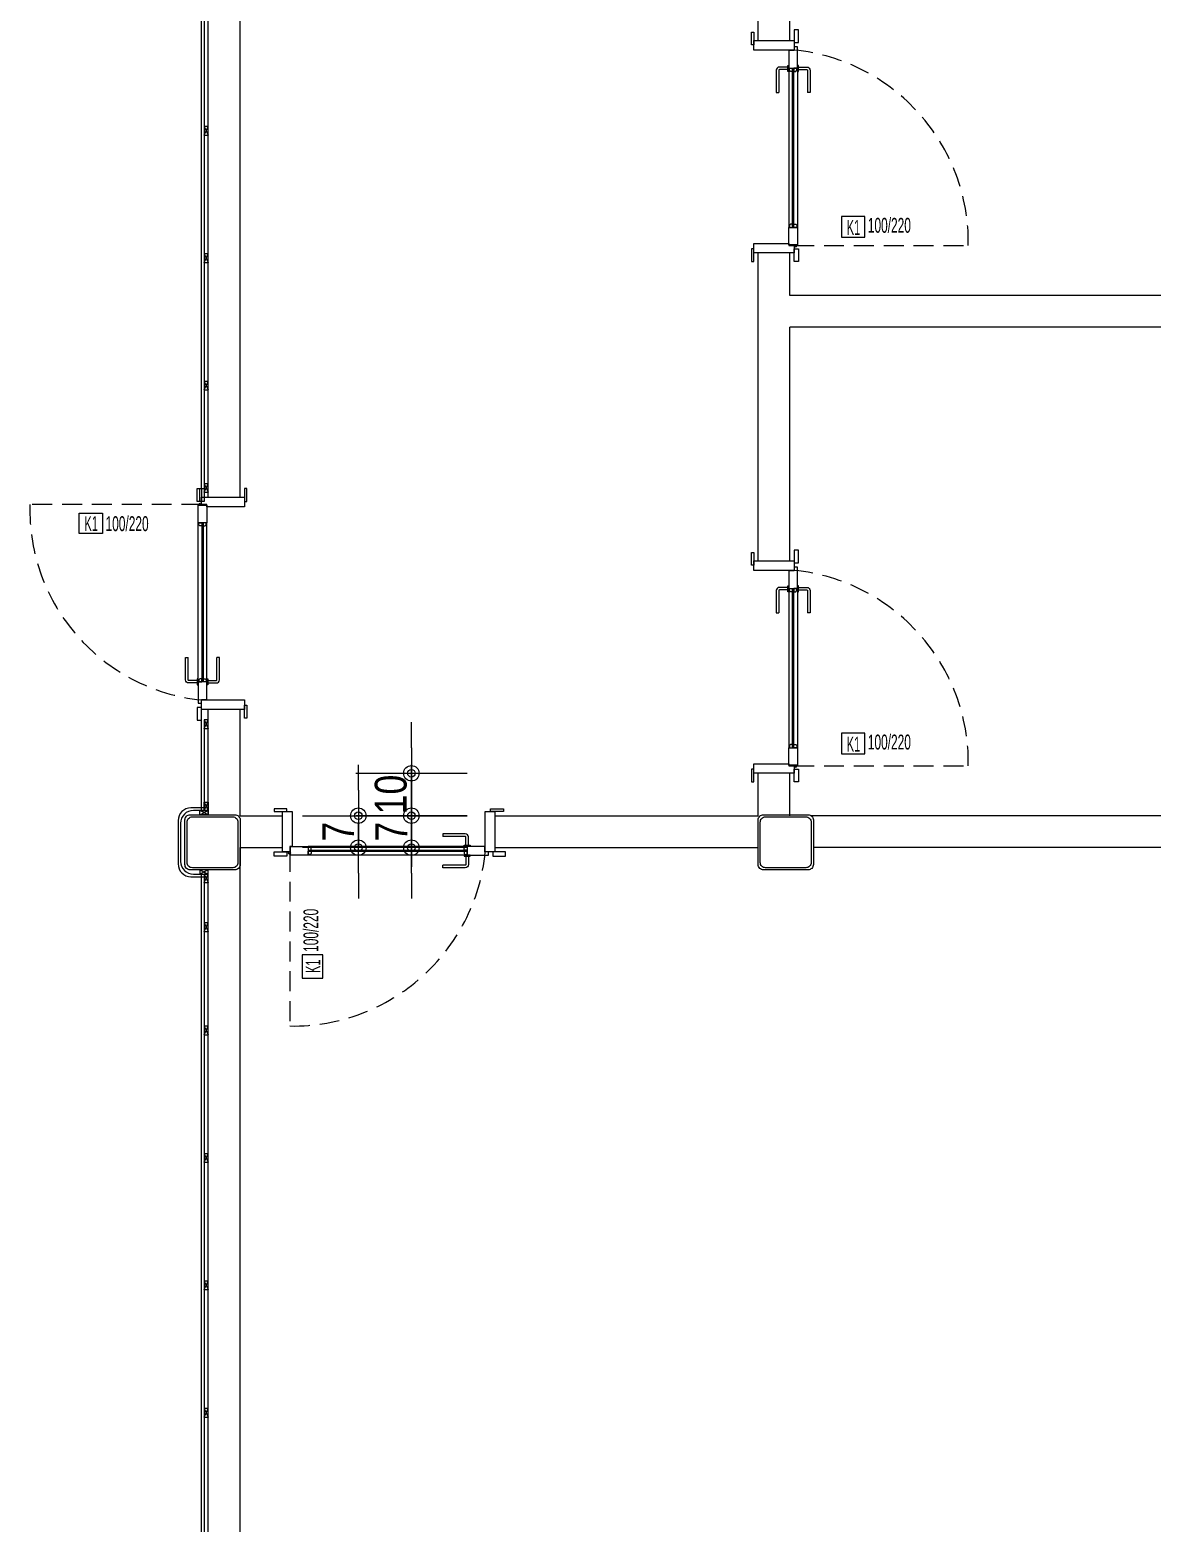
# Model space of a CAD drawing. Header units: centimetres. Extents: x 681015 to 688218, y 3995806 to 4004619.
# Drawn here: x 683858 to 684387, y 3998457 to 3999160 of the extents above; entities that cross this region are included whole.
import ezdxf
from ezdxf.enums import TextEntityAlignment as Align

# ---------------------------------------------------------------- set-up
doc = ezdxf.new("R2010")
doc.units = ezdxf.units.CM
doc.header["$LTSCALE"] = 100
doc.header["$MEASUREMENT"] = 0
doc.header["$PDMODE"] = 3
doc.linetypes.add('DUZ', pattern=[500, 500])
doc.linetypes.add('HIDDEN2', pattern=[0.1875, 0.125, -0.0625])
doc.layers.get('0').update_dxf_attribs({"linetype": 'DUZ'})
for name, color, linetype in [('BA', 6, 'Continuous'), ('DIM-IC', 10, 'Continuous'), ('DUV', 4, 'Continuous'), ('kapi', 2, 'Continuous'), ('NOTASYON', 7, 'Continuous')]:
    doc.layers.add(name, color=color, linetype=linetype)
for name, color, linetype, lineweight in [('DOGALGAZ', 130, 'Continuous', 0), ('no3_alçıpan kesit', 14, 'Continuous', 20), ('no3_kutuprofil kesit', 74, 'Continuous', 18)]:
    doc.layers.add(name, color=color, linetype=linetype, lineweight=lineweight)
doc.styles.add('OL', font='arial.ttf', dxfattribs={"width": 0.8, "height": 15})
doc.styles.add('SIMPLEX', font='turkce.shx', dxfattribs={"width": 0.65, "height": 10})
doc.dimstyles.new('ahmet 50', dxfattribs={"dimtxt": 25, "dimasz": 12, "dimexe": 0.18, "dimexo": 0.06, "dimgap": 2, "dimtad": 1, "dimdec": 0, "dimlfac": 0.5, "dimrnd": 1, "dimzin": 9, "dimdsep": 46, "dimtxsty": 'OL', "dimblk": 'DIMDOT2', "dimcen": 0.09, "dimse1": 1, "dimse2": 1, "dimclrd": 256, "dimclre": 256, "dimadec": 0, "dimazin": 0, "dimtfac": 1, "dimtdec": 0, "dimtix": 1, "dimtmove": 2, "dimatfit": 3, "dimldrblk": 'DIMDOT2', "dimfxl": 1, "dimtolj": 1, "dimarcsym": 0})

# ---------------------------------------------------------------- blocks, each defined once
blk = doc.blocks.new('NOT-1')
at = {"layer": 'NOTASYON'}
blk.add_lwpolyline([(15.7, 13.8), (15.7, 0), (0, 0), (0, 13.8)], close=True, dxfattribs=at)
at = {"layer": 'NOTASYON', "style": 'SIMPLEX', "width": 0.55}
for tag, p in [('ISIM', (1.8, -1.4)), ('BOYUT', (17.7, -1.4))]:
    blk.add_attdef(tag, text='', height=10, dxfattribs=at).set_placement(p, align=Align.BOTTOM_LEFT)
blk = doc.blocks.new('DIMDOT2')
at = {"color": 0, "linetype": 'ByBlock'}
blk.add_line((0, -2.1875), (0, 2.1875), dxfattribs=at)
blk.add_line((-1, 0), (1, 0))
for radius in [0.3038, 0.1511]:
    blk.add_circle((0, 0), radius)
blk = doc.blocks.new('*D5607')
at = {"layer": 'DEFPOINTS', "color": 0, "transparency": 16777216}
for p in [(683967.04, 3998789.71), (683967.04, 3998774.71), (684012.73, 3998774.71)]:
    blk.add_point(p, dxfattribs=at)
at = {"layer": 'DIM-IC', "lineweight": -2, "transparency": 16777216}
for p, q in [((684012.73, 3998801.71), (684012.73, 3998813.71)), ((684012.73, 3998789.71), (684012.73, 3998774.71)), ((684012.73, 3998762.71), (684012.73, 3998750.71))]:
    blk.add_line(p, q, dxfattribs=at)
at = {"layer": 'DIM-IC', "lineweight": -2, "transparency": 16777216, "xscale": 12, "yscale": 12, "zscale": 12}
for p, rotation in [((684012.73, 3998789.71), 270), ((684012.73, 3998774.71), 90)]:
    blk.add_blockref('DIMDOT2', p, dxfattribs=dict(at, rotation=rotation))
at = {"layer": 'DIM-IC', "color": 0, "transparency": 16777216, "insert": (684003.23, 3998782.21), "char_height": 15, "attachment_point": 5, "rotation": 90, "style": 'OL'}
blk.add_mtext('\\A1;7', dxfattribs=at)
blk = doc.blocks.new('*D5603')
at = {"layer": 'DEFPOINTS', "color": 0, "transparency": 16777216}
for p in [(684037.73, 3998789.71), (684043.96, 3998789.71), (684043.96, 3998774.71)]:
    blk.add_point(p, dxfattribs=at)
at = {"layer": 'DIM-IC', "lineweight": -2, "transparency": 16777216}
for p, q in [((684037.73, 3998801.71), (684037.73, 3998813.71)), ((684037.73, 3998774.71), (684037.73, 3998789.71)), ((684037.73, 3998762.71), (684037.73, 3998750.71))]:
    blk.add_line(p, q, dxfattribs=at)
at = {"layer": 'DIM-IC', "lineweight": -2, "transparency": 16777216, "xscale": 12, "yscale": 12, "zscale": 12}
for p, rotation in [((684037.73, 3998789.71), 270), ((684037.73, 3998774.71), 90)]:
    blk.add_blockref('DIMDOT2', p, dxfattribs=dict(at, rotation=rotation))
at = {"layer": 'DIM-IC', "color": 0, "transparency": 16777216, "insert": (684028.23, 3998782.21), "char_height": 15, "attachment_point": 5, "rotation": 90, "style": 'OL'}
blk.add_mtext('\\A1;7', dxfattribs=at)
blk = doc.blocks.new('*D5604')
at = {"layer": 'DEFPOINTS', "color": 0, "transparency": 16777216}
for p in [(684037.73, 3998809.71), (684208.54, 3998809.71), (684043.96, 3998789.71)]:
    blk.add_point(p, dxfattribs=at)
at = {"layer": 'DIM-IC', "lineweight": -2, "transparency": 16777216}
for p, q in [((684037.73, 3998821.71), (684037.73, 3998833.71)), ((684037.73, 3998789.71), (684037.73, 3998809.71)), ((684037.73, 3998777.71), (684037.73, 3998765.71))]:
    blk.add_line(p, q, dxfattribs=at)
at = {"layer": 'DIM-IC', "lineweight": -2, "transparency": 16777216, "xscale": 12, "yscale": 12, "zscale": 12}
for p, rotation in [((684037.73, 3998809.71), 270), ((684037.73, 3998789.71), 90)]:
    blk.add_blockref('DIMDOT2', p, dxfattribs=dict(at, rotation=rotation))
at = {"layer": 'DIM-IC', "color": 0, "transparency": 16777216, "insert": (684028.07, 3998799.71), "char_height": 15, "attachment_point": 5, "rotation": 90, "style": 'OL'}
blk.add_mtext('\\A1;10', dxfattribs=at)

msp = doc.modelspace()

# ---------------------------------------------------------------- linework, layer by layer
at = {"layer": 'BA'}
for points in [[(683933.54, 3998790.21), (683954.54, 3998790.21, -0.414214), (683957.04, 3998787.71), (683957.04, 3998766.71, -0.414214), (683954.54, 3998764.21), (683933.54, 3998764.21, -0.414214), (683931.04, 3998766.71), (683931.04, 3998787.71, -0.414214)], [(683934.54, 3998789.2), (683953.54, 3998789.2, -0.414214), (683956.04, 3998786.7), (683956.04, 3998767.71, -0.414214), (683953.54, 3998765.21), (683934.54, 3998765.21, -0.414214), (683932.04, 3998767.71), (683932.04, 3998786.7, -0.414214)], [(684203.54, 3998790.21), (684224.54, 3998790.21, -0.414214), (684227.04, 3998787.71), (684227.04, 3998766.71, -0.414214), (684224.54, 3998764.21), (684203.54, 3998764.21, -0.414214), (684201.04, 3998766.71), (684201.04, 3998787.71, -0.414214)], [(684204.54, 3998789.2), (684223.54, 3998789.2, -0.414214), (684226.04, 3998786.7), (684226.04, 3998767.71, -0.414214), (684223.54, 3998765.21), (684204.54, 3998765.21, -0.414214), (684202.04, 3998767.71), (684202.04, 3998786.7, -0.414214)]]:
    msp.add_lwpolyline(points, format="xyb", close=True, dxfattribs=at)
at = {"layer": 'DOGALGAZ'}
for p, q in [((683957.04, 3998939.71), (683957.04, 4001284.71)), ((683942.04, 3998939.71), (683942.04, 3999402.21)), ((684201.04, 3999154.71), (684201.04, 3999289.71)), ((684216.04, 3999154.71), (684216.04, 3999254.71)), ((684201.04, 3998909.71), (684201.04, 3999054.71)), ((684216.04, 3999034.71), (684216.04, 3999054.71)), ((684929.04, 3999034.71), (684216.04, 3999034.71)), ((684929.04, 3999019.71), (684216.04, 3999019.71)), ((684216.04, 3998909.71), (684216.04, 3999019.71)), ((683942.04, 3998790.21), (683942.04, 3998839.71)), ((683957.04, 3998789.71), (683957.04, 3998839.71)), ((684201.04, 3998789.71), (684201.04, 3998809.71)), ((684216.04, 3998789.71), (684216.04, 3998809.71)), ((683957.04, 3998789.71), (683977.04, 3998789.71)), ((684077.04, 3998789.71), (684201.04, 3998789.71)), ((684929.04, 3998789.71), (684226.04, 3998789.71)), ((683957.04, 3998774.71), (683977.04, 3998774.71)), ((683957.04, 3998227.71), (683957.04, 3998774.71)), ((684077.04, 3998774.71), (684201.04, 3998774.71)), ((684644.04, 3998774.71), (684227.04, 3998774.71)), ((683942.04, 3998207.71), (683942.04, 3998764.21))]:
    msp.add_line(p, q, dxfattribs=at)
at = {"layer": 'DUV', "lineweight": -2}
for p, q in [((684201.04, 3999154.71), (684216.04, 3999154.71)), ((684216.04, 3999054.71), (684201.04, 3999054.71)), ((683940.84, 3998939.71), (683957.04, 3998939.71)), ((684201.04, 3998909.71), (684216.04, 3998909.71)), ((683957.04, 3998839.71), (683940.84, 3998839.71)), ((684216.04, 3998809.71), (684201.04, 3998809.71)), ((683977.04, 3998774.71), (683977.04, 3998789.71)), ((684077.04, 3998789.71), (684077.04, 3998774.71))]:
    msp.add_line(p, q, dxfattribs=at)
at = {"layer": 'kapi'}
for points in [[(684199.04, 3999152.71), (684197.84, 3999152.71), (684197.84, 3999158.71), (684199.04, 3999158.71)], [(684218.04, 3999153.71), (684220.04, 3999153.71), (684220.04, 3999159.71), (684218.04, 3999159.71)], [(684199.04, 3999154.71), (684218.04, 3999154.71), (684218.04, 3999150.21), (684199.04, 3999150.21)], [(684215.54, 3999149.96), (684215.54, 3999141.71), (684219.54, 3999141.71), (684219.54, 3999151.71), (684218.04, 3999151.71), (684218.04, 3999149.96), (684215.54, 3999149.96)], [(684215.54, 3999140.18), (684214.96, 3999140.18), (684214.96, 3999143.03), (684215.54, 3999143.03)], [(684219.54, 3999140.18), (684220.11, 3999140.18), (684220.11, 3999143.03), (684219.54, 3999143.03)], [(684215.79, 3999141.71), (684217.29, 3999141.71), (684217.29, 3999140.21), (684216.29, 3999140.21), (684215.79, 3999140.71)], [(684219.29, 3999141.71), (684217.79, 3999141.71), (684217.79, 3999140.21), (684218.79, 3999140.21), (684219.29, 3999140.71)], [(684215.54, 3999066.71), (684219.54, 3999066.71), (684219.54, 3999058.46), (684215.54, 3999058.46)], [(684215.79, 3999066.71), (684217.29, 3999066.71), (684217.29, 3999068.21), (684216.29, 3999068.21), (684215.79, 3999067.71)], [(684219.29, 3999066.71), (684217.79, 3999066.71), (684217.79, 3999068.21), (684218.79, 3999068.21), (684219.29, 3999067.71)], [(684218.04, 3999058.21), (684218.04, 3999054.71), (684199.04, 3999054.71), (684199.04, 3999059.21), (684215.54, 3999059.21), (684215.54, 3999058.21)], [(684199.04, 3999056.71), (684197.84, 3999056.71), (684197.84, 3999050.71), (684199.04, 3999050.71)], [(684218.04, 3999056.71), (684220.04, 3999056.71), (684220.04, 3999050.71), (684218.04, 3999050.71)], [(683938.84, 3998937.71), (683936.84, 3998937.71), (683936.84, 3998943.71), (683938.84, 3998943.71)], [(683940.04, 3998937.71), (683938.04, 3998937.71), (683938.04, 3998943.71), (683940.04, 3998943.71)], [(683938.84, 3998936.2), (683938.84, 3998939.71), (683959.04, 3998939.71), (683959.04, 3998935.21), (683941.34, 3998935.21), (683941.34, 3998936.2)], [(683959.04, 3998937.71), (683960.24, 3998937.71), (683960.24, 3998943.71), (683959.04, 3998943.71)], [(683941.34, 3998927.7), (683937.34, 3998927.7), (683937.34, 3998935.95), (683941.34, 3998935.95)], [(683937.59, 3998927.7), (683939.09, 3998927.7), (683939.09, 3998926.2), (683938.09, 3998926.2), (683937.59, 3998926.7)], [(683941.09, 3998927.7), (683939.59, 3998927.7), (683939.59, 3998926.2), (683940.59, 3998926.2), (683941.09, 3998926.7)], [(684199.04, 3998907.71), (684197.84, 3998907.71), (684197.84, 3998913.71), (684199.04, 3998913.71)], [(684218.04, 3998908.71), (684220.04, 3998908.71), (684220.04, 3998914.71), (684218.04, 3998914.71)], [(684199.04, 3998909.71), (684218.04, 3998909.71), (684218.04, 3998905.21), (684199.04, 3998905.21)], [(684215.54, 3998904.96), (684215.54, 3998896.71), (684219.54, 3998896.71), (684219.54, 3998906.71), (684218.04, 3998906.71), (684218.04, 3998904.96), (684215.54, 3998904.96)], [(684215.54, 3998895.18), (684214.96, 3998895.18), (684214.96, 3998898.03), (684215.54, 3998898.03)], [(684215.79, 3998896.71), (684217.29, 3998896.71), (684217.29, 3998895.21), (684216.29, 3998895.21), (684215.79, 3998895.71)], [(684219.29, 3998896.71), (684217.79, 3998896.71), (684217.79, 3998895.21), (684218.79, 3998895.21), (684219.29, 3998895.71)], [(684219.54, 3998895.18), (684220.11, 3998895.18), (684220.11, 3998898.03), (684219.54, 3998898.03)], [(683937.34, 3998854.23), (683936.76, 3998854.23), (683936.76, 3998851.38), (683937.34, 3998851.38)], [(683941.34, 3998844.46), (683941.34, 3998852.71), (683937.34, 3998852.71), (683937.34, 3998842.71), (683938.84, 3998842.71), (683938.84, 3998844.46), (683941.34, 3998844.46)], [(683937.59, 3998852.71), (683939.09, 3998852.71), (683939.09, 3998854.21), (683938.09, 3998854.21), (683937.59, 3998853.71)], [(683941.09, 3998852.71), (683939.59, 3998852.71), (683939.59, 3998854.21), (683940.59, 3998854.21), (683941.09, 3998853.71)], [(683941.34, 3998854.23), (683941.91, 3998854.23), (683941.91, 3998851.38), (683941.34, 3998851.38)], [(683938.84, 3998840.71), (683936.84, 3998840.71), (683936.84, 3998834.71), (683938.84, 3998834.71)], [(683959.04, 3998839.71), (683938.84, 3998839.71), (683938.84, 3998844.21), (683959.04, 3998844.21)], [(683959.04, 3998841.71), (683960.24, 3998841.71), (683960.24, 3998835.71), (683959.04, 3998835.71)], [(684215.54, 3998821.71), (684219.54, 3998821.71), (684219.54, 3998813.46), (684215.54, 3998813.46)], [(684215.79, 3998821.71), (684217.29, 3998821.71), (684217.29, 3998823.21), (684216.29, 3998823.21), (684215.79, 3998822.71)], [(684219.29, 3998821.71), (684217.79, 3998821.71), (684217.79, 3998823.21), (684218.79, 3998823.21), (684219.29, 3998822.71)], [(684218.04, 3998813.21), (684218.04, 3998809.71), (684199.04, 3998809.71), (684199.04, 3998814.21), (684215.54, 3998814.21), (684215.54, 3998813.21)], [(684199.04, 3998811.71), (684197.84, 3998811.71), (684197.84, 3998805.71), (684199.04, 3998805.71)], [(684218.04, 3998811.71), (684220.04, 3998811.71), (684220.04, 3998805.71), (684218.04, 3998805.71)], [(683979.04, 3998791.71), (683979.04, 3998792.91), (683973.04, 3998792.91), (683973.04, 3998791.71)], [(683980.54, 3998772.71), (683977.04, 3998772.71), (683977.04, 3998791.71), (683981.54, 3998791.71), (683981.54, 3998775.21), (683980.54, 3998775.21)], [(684077.04, 3998791.71), (684077.04, 3998772.71), (684072.54, 3998772.71), (684072.54, 3998791.71)], [(684075.04, 3998791.71), (684075.04, 3998792.91), (684081.04, 3998792.91), (684081.04, 3998791.71)], [(683979.04, 3998772.71), (683979.04, 3998770.71), (683973.04, 3998770.71), (683973.04, 3998772.71)], [(683989.04, 3998775.21), (683989.04, 3998771.21), (683980.79, 3998771.21), (683980.79, 3998775.21)], [(683989.04, 3998774.96), (683989.04, 3998773.46), (683990.54, 3998773.46), (683990.54, 3998774.46), (683990.04, 3998774.96)], [(683989.04, 3998771.46), (683989.04, 3998772.96), (683990.54, 3998772.96), (683990.54, 3998771.96), (683990.04, 3998771.46)], [(684062.51, 3998775.21), (684062.51, 3998775.78), (684065.36, 3998775.78), (684065.36, 3998775.21)], [(684062.51, 3998771.21), (684062.51, 3998770.63), (684065.36, 3998770.63), (684065.36, 3998771.21)], [(684064.04, 3998774.96), (684064.04, 3998773.46), (684062.54, 3998773.46), (684062.54, 3998774.46), (684063.04, 3998774.96)], [(684064.04, 3998771.46), (684064.04, 3998772.96), (684062.54, 3998772.96), (684062.54, 3998771.96), (684063.04, 3998771.46)], [(684072.29, 3998775.21), (684064.04, 3998775.21), (684064.04, 3998771.21), (684074.04, 3998771.21), (684074.04, 3998772.71), (684072.29, 3998772.71), (684072.29, 3998775.21)], [(684076.04, 3998772.71), (684076.04, 3998770.71), (684082.04, 3998770.71), (684082.04, 3998772.71)]]:
    msp.add_lwpolyline(points, close=True, dxfattribs=at)
at = {"layer": 'kapi', "linetype": 'HIDDEN2', "ltscale": 0.75}
for points in [[(684218.04, 3999058.21), (684300.03, 3999058.21, 0.389764), (684218.04, 3999150.21)], [(683938.84, 3998936.2), (683858.04, 3998936.2, 0.392295), (683938.84, 3998844.21)], [(684218.04, 3998813.21), (684300.03, 3998813.21, 0.389764), (684218.04, 3998905.21)], [(683980.54, 3998772.71), (683980.54, 3998690.71, 0.389764), (684072.54, 3998772.71)]]:
    msp.add_lwpolyline(points, format="xyb", dxfattribs=at)
at = {"layer": 'kapi'}
for points in [[(684214.96, 3999142.21), (684211.04, 3999142.21, 0.414214), (684209.54, 3999140.71), (684209.54, 3999130.21), (684210.74, 3999130.21)], [(684214.96, 3999141.01), (684211.04, 3999141.01, 0.414214), (684210.74, 3999140.71), (684210.74, 3999130.21)], [(684220.11, 3999142.21), (684224.04, 3999142.21, -0.414214), (684225.54, 3999140.71), (684225.54, 3999130.21), (684224.34, 3999130.21)], [(684220.11, 3999141.01), (684224.04, 3999141.01, -0.414214), (684224.34, 3999140.71), (684224.34, 3999130.21)], [(684214.96, 3998897.21), (684211.04, 3998897.21, 0.414214), (684209.54, 3998895.71), (684209.54, 3998885.21), (684210.74, 3998885.21)], [(684220.11, 3998897.21), (684224.04, 3998897.21, -0.414214), (684225.54, 3998895.71), (684225.54, 3998885.21), (684224.34, 3998885.21)], [(684214.96, 3998896.01), (684211.04, 3998896.01, 0.414214), (684210.74, 3998895.71), (684210.74, 3998885.21)], [(684220.11, 3998896.01), (684224.04, 3998896.01, -0.414214), (684224.34, 3998895.71), (684224.34, 3998885.21)], [(683936.76, 3998852.21), (683932.84, 3998852.21, -0.414214), (683931.34, 3998853.71), (683931.34, 3998864.21), (683932.54, 3998864.21)], [(683936.76, 3998853.41), (683932.84, 3998853.41, -0.414214), (683932.54, 3998853.71), (683932.54, 3998864.21)], [(683941.91, 3998852.21), (683945.84, 3998852.21, 0.414214), (683947.34, 3998853.71), (683947.34, 3998864.21), (683946.14, 3998864.21)], [(683941.91, 3998853.41), (683945.84, 3998853.41, 0.414214), (683946.14, 3998853.71), (683946.14, 3998864.21)], [(684064.54, 3998775.78), (684064.54, 3998779.71, 0.414214), (684063.04, 3998781.21), (684052.54, 3998781.21), (684052.54, 3998780.01)], [(684063.34, 3998775.78), (684063.34, 3998779.71, 0.414214), (684063.04, 3998780.01), (684052.54, 3998780.01)], [(684063.34, 3998770.63), (684063.34, 3998766.71, -0.414214), (684063.04, 3998766.41), (684052.54, 3998766.41)], [(684064.54, 3998770.63), (684064.54, 3998766.71, -0.414214), (684063.04, 3998765.21), (684052.54, 3998765.21), (684052.54, 3998766.41)]]:
    msp.add_lwpolyline(points, format="xyb", dxfattribs=at)
for points in [[(684215.54, 3999141.71), (684215.54, 3999066.71)], [(684217.29, 3999066.71), (684217.29, 3999141.71)], [(684217.79, 3999066.71), (684217.79, 3999141.71)], [(684219.54, 3999141.71), (684219.54, 3999066.71)], [(683937.34, 3998852.71), (683937.34, 3998927.7)], [(683939.09, 3998927.7), (683939.09, 3998852.71)], [(683939.59, 3998927.7), (683939.59, 3998852.71)], [(683941.34, 3998852.71), (683941.34, 3998927.7)], [(684215.54, 3998896.71), (684215.54, 3998821.71)], [(684217.29, 3998821.71), (684217.29, 3998896.71)], [(684217.79, 3998821.71), (684217.79, 3998896.71)], [(684219.54, 3998896.71), (684219.54, 3998821.71)], [(684064.04, 3998775.21), (683989.04, 3998775.21)], [(683989.04, 3998773.46), (684064.04, 3998773.46)], [(683989.04, 3998772.96), (684064.04, 3998772.96)], [(684064.04, 3998771.21), (683989.04, 3998771.21)]]:
    msp.add_lwpolyline(points, dxfattribs=at)
for centre in [(684218.58, 3999057.98), (683938.3, 3998936.44), (684218.58, 3998812.98), (683980.31, 3998772.17)]:
    msp.add_circle(centre, 0.484, dxfattribs=at)
at = {"layer": 'no3_alçıpan kesit'}
for points in [[(683938.84, 3998943.71), (683938.84, 3999400.21)], [(683938.84, 3999400.21), (683940.04, 3999400.21), (683940.04, 3998943.71)], [(683940.04, 3998834.8), (683940.04, 3998792.21), (683938.84, 3998792.21), (683938.84, 3998834.8)], [(683938.84, 3998208.96), (683938.84, 3998762.21)], [(683938.84, 3998762.21), (683940.04, 3998762.21), (683940.04, 3998210.16)]]:
    msp.add_lwpolyline(points, dxfattribs=at)
for points in [[(683940.04, 3998793.41), (683933.84, 3998793.41, 0.414214), (683927.84, 3998787.41), (683927.84, 3998767.01, 0.414214), (683933.84, 3998761.01), (683940.04, 3998761.01)], [(683940.04, 3998792.21), (683935.04, 3998792.21, 0.414214), (683929.04, 3998786.21), (683929.04, 3998768.21, 0.414214), (683935.04, 3998762.21), (683940.04, 3998762.21)]]:
    msp.add_lwpolyline(points, format="xyb", dxfattribs=at)
at = {"layer": 'no3_kutuprofil kesit'}
for points in [[(683940.04, 3999110.21), (683942.04, 3999110.21), (683942.04, 3999114.21), (683940.04, 3999114.21), (683940.04, 3999110.21), (683942.04, 3999114.21), (683940.04, 3999114.21), (683942.04, 3999110.21)], [(683940.04, 3999050.21), (683942.04, 3999050.21), (683942.04, 3999054.21), (683940.04, 3999054.21), (683940.04, 3999050.21), (683942.04, 3999054.21), (683940.04, 3999054.21), (683942.04, 3999050.21)], [(683940.04, 3998990.21), (683942.04, 3998990.21), (683942.04, 3998994.21), (683940.04, 3998994.21), (683940.04, 3998990.21), (683942.04, 3998994.21), (683940.04, 3998994.21), (683942.04, 3998990.21)], [(683940.04, 3998942), (683942.04, 3998942), (683942.04, 3998946), (683940.04, 3998946), (683940.04, 3998942), (683942.04, 3998946), (683940.04, 3998946), (683942.04, 3998942)], [(683940.04, 3998830.8), (683942.04, 3998830.8), (683942.04, 3998834.8), (683940.04, 3998834.8), (683940.04, 3998830.8), (683942.04, 3998834.8), (683940.04, 3998834.8), (683942.04, 3998830.8)], [(683938.04, 3998790.16), (683938.04, 3998792.16), (683942.04, 3998792.16), (683942.04, 3998790.16), (683938.04, 3998790.16), (683942.04, 3998792.16), (683942.04, 3998790.16), (683938.04, 3998792.16)], [(683940.04, 3998796.16), (683942.04, 3998796.16), (683942.04, 3998792.16), (683940.04, 3998792.16), (683940.04, 3998796.16), (683942.04, 3998792.16), (683940.04, 3998792.16), (683942.04, 3998796.16)], [(683938.04, 3998764.21), (683938.04, 3998762.21), (683942.04, 3998762.21), (683942.04, 3998764.21), (683938.04, 3998764.21), (683942.04, 3998762.21), (683942.04, 3998764.21), (683938.04, 3998762.21)], [(683940.04, 3998758.21), (683942.04, 3998758.21), (683942.04, 3998762.21), (683940.04, 3998762.21), (683940.04, 3998758.21), (683942.04, 3998762.21), (683940.04, 3998762.21), (683942.04, 3998758.21)], [(683940.04, 3998735.22), (683942.04, 3998735.22), (683942.04, 3998739.22), (683940.04, 3998739.22), (683940.04, 3998735.22), (683942.04, 3998739.22), (683940.04, 3998739.22), (683942.04, 3998735.22)], [(683940.04, 3998686.56), (683942.04, 3998686.56), (683942.04, 3998690.56), (683940.04, 3998690.56), (683940.04, 3998686.56), (683942.04, 3998690.56), (683940.04, 3998690.56), (683942.04, 3998686.56)], [(683940.04, 3998626.56), (683942.04, 3998626.56), (683942.04, 3998630.56), (683940.04, 3998630.56), (683940.04, 3998626.56), (683942.04, 3998630.56), (683940.04, 3998630.56), (683942.04, 3998626.56)], [(683940.04, 3998566.56), (683942.04, 3998566.56), (683942.04, 3998570.56), (683940.04, 3998570.56), (683940.04, 3998566.56), (683942.04, 3998570.56), (683940.04, 3998570.56), (683942.04, 3998566.56)], [(683940.04, 3998566.56), (683942.04, 3998566.56), (683942.04, 3998570.56), (683940.04, 3998570.56), (683940.04, 3998566.56), (683942.04, 3998570.56), (683940.04, 3998570.56), (683942.04, 3998566.56)], [(683940.04, 3998506.56), (683942.04, 3998506.56), (683942.04, 3998510.56), (683940.04, 3998510.56), (683940.04, 3998506.56), (683942.04, 3998510.56), (683940.04, 3998510.56), (683942.04, 3998506.56)]]:
    msp.add_lwpolyline(points, dxfattribs=at)

# ---------------------------------------------------------------- block references
at = {"layer": 'NOTASYON'}
ref = msp.add_blockref('NOT-1', (684240.28, 3999071.82), dxfattribs=dict(at, xscale=-0.7000000001862645, yscale=0.7000000001862645, zscale=0.7, rotation=180))
ref.add_attrib('BOYUT', '100/220', dxfattribs={"height": 7, "style": 'SIMPLEX', "width": 0.6}).set_placement((684252.7, 3999062.12), align=Align.BOTTOM_LEFT)
ref.add_attrib('ISIM', 'K1', dxfattribs={"height": 7, "style": 'SIMPLEX', "width": 0.55}).set_placement((684242.8, 3999061.12), align=Align.BOTTOM_LEFT)
ref = msp.add_blockref('NOT-1', (683881.24, 3998922.59), dxfattribs=dict(at, xscale=0.7000000001862645, yscale=0.7000000001862645, zscale=0.7000000001862645))
ref.add_attrib('BOYUT', '100/220', dxfattribs={"height": 7, "style": 'SIMPLEX', "width": 0.6}).set_placement((683893.66, 3998921.63), align=Align.BOTTOM_LEFT)
ref.add_attrib('ISIM', 'K1', dxfattribs={"height": 7, "style": 'SIMPLEX', "width": 0.55}).set_placement((683883.76, 3998921.63), align=Align.BOTTOM_LEFT)
ref = msp.add_blockref('NOT-1', (684240.28, 3998828.52), dxfattribs=dict(at, xscale=-0.7000000001862645, yscale=0.7000000001862645, zscale=0.7, rotation=180))
ref.add_attrib('BOYUT', '100/220', dxfattribs={"height": 7, "style": 'SIMPLEX', "width": 0.6}).set_placement((684252.7, 3998818.81), align=Align.BOTTOM_LEFT)
ref.add_attrib('ISIM', 'K1', dxfattribs={"height": 7, "style": 'SIMPLEX', "width": 0.55}).set_placement((684242.8, 3998817.81), align=Align.BOTTOM_LEFT)
ref = msp.add_blockref('NOT-1', (683986.28, 3998713.18), dxfattribs=dict(at, xscale=-0.6999999999534339, yscale=0.7000000001862645, zscale=0.7, rotation=270))
ref.add_attrib('BOYUT', '100/220', dxfattribs={"height": 7, "rotation": 90, "style": 'SIMPLEX', "width": 0.6}).set_placement((683995.98, 3998725.6), align=Align.BOTTOM_LEFT)
ref.add_attrib('ISIM', 'K1', dxfattribs={"height": 7, "rotation": 90, "style": 'SIMPLEX', "width": 0.55}).set_placement((683996.98, 3998715.7), align=Align.BOTTOM_LEFT)

# ---------------------------------------------------------------- dimensions: what is measured, and where the dimension line sits
at = {"layer": 'DIM-IC'}
for base, p1, p2, picture, middle in [((684037.73, 3998809.71), (684043.96, 3998789.71), (684208.54, 3998809.71), '*D5604', (684028.07, 3998799.71)), ((684012.73272491, 3998774.70645693), (683967.03826701, 3998789.70645692), (683967.03826701, 3998774.70645692), '*D5607', (684003.23272491, 3998782.20645692)), ((684037.73272491, 3998789.70645692), (684043.96254205, 3998774.70645692), (684043.96254205, 3998789.70645692), '*D5603', (684028.23272491, 3998782.20645692))]:
    dim = msp.add_linear_dim(base=base, p1=p1, p2=p2, angle=90, dimstyle='ahmet 50', dxfattribs=at)
    dim.commit()
    dim.dimension.update_dxf_attribs({"geometry": picture, "text_midpoint": middle})

doc.saveas('drawing.dxf')
